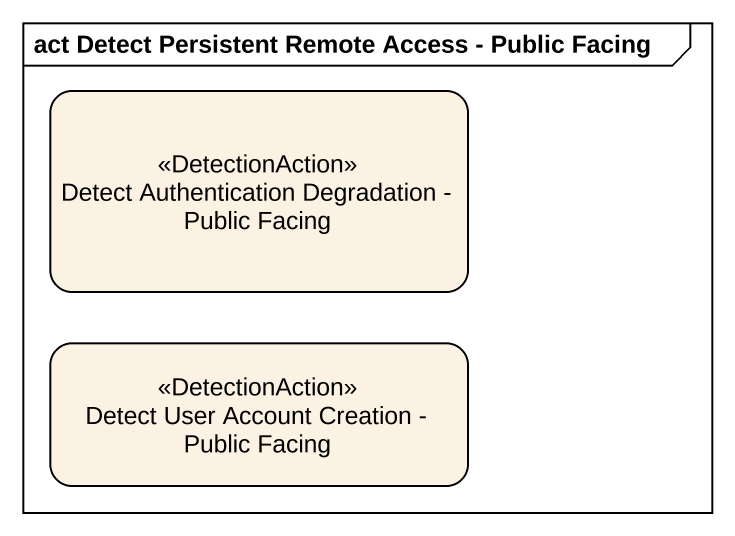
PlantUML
@startuml
mainframe act Detect Persistent Remote Access - Public Facing
hide empty description
state "Detect Authentication Degradation - Public Facing" as Detect_Authentication <<DetectionAction>>
state "Detect User Account Creation - Public Facing" as Detect_User_Account <<DetectionAction>>
@enduml
